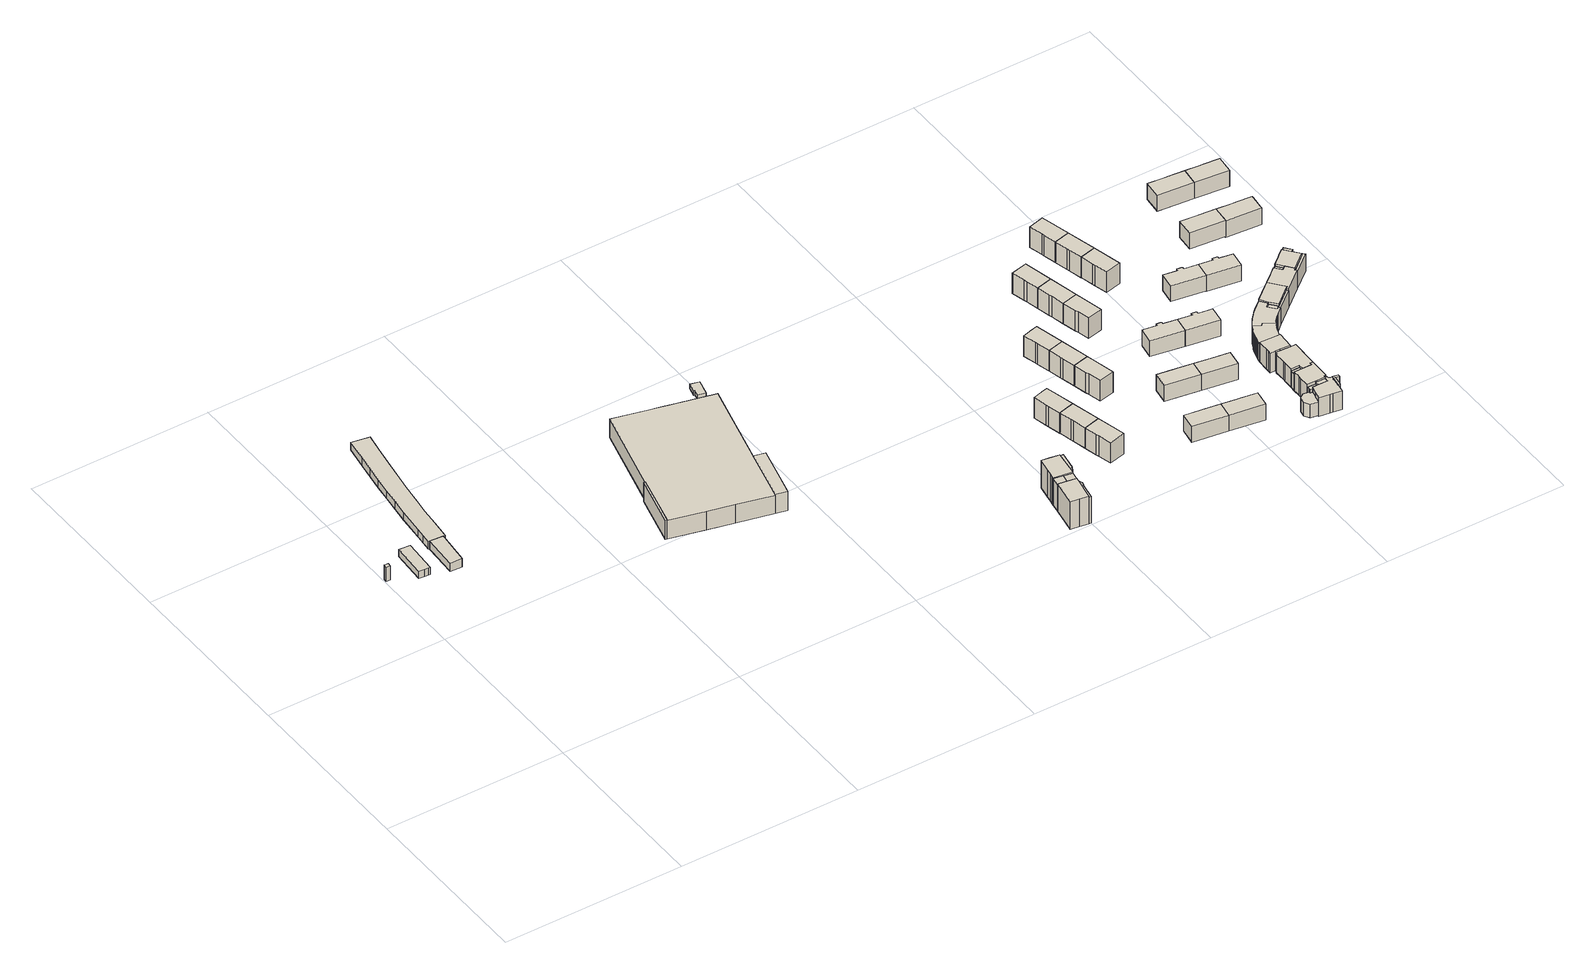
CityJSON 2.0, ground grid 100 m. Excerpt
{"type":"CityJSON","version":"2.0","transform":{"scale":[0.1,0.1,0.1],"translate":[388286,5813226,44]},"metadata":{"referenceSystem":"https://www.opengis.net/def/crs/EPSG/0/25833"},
"CityObjects":{
"building1":{"type":"Building","attributes":{"Gemeindeschluessel":"11000007","BezugspunktDach":"2200","function":"51001_9998","measuredHeight":8.78,"storeysAboveGround":0},"address":[{"country":"Germany","locality":"Berlin"}],"geometry":[{"type":"Solid","lod":"1","boundaries":[[[[0,1,2,3,4]],[[5,6,7,8,9]],[[5,9,4,3]],[[6,5,3,2]],[[7,6,2,1]],[[8,7,1,0]],[[9,8,0,4]]]]}]},
"building2":{"type":"Building","attributes":{"Gemeindeschluessel":"11000007","BezugspunktDach":"2200","function":"31001_3095","measuredHeight":4.45,"storeysAboveGround":1},"address":[{"country":"Germany","locality":"Berlin","thoroughfareNumber":"100 (5)","thoroughfareName":"S-Bhf. Priesterweg"}],"geometry":[{"type":"Solid","lod":"1","boundaries":[[[[10,11,12,13,14,15,16,17]],[[18,19,20,21,22,23,24,25]],[[18,25,17,16]],[[19,18,16,15]],[[20,19,15,14]],[[21,20,14,13]],[[22,21,13,12]],[[23,22,12,11]],[[24,23,11,10]],[[25,24,10,17]]]]}]},
"building3":{"type":"Building","attributes":{"Gemeindeschluessel":"11000007","BezugspunktDach":"2200","function":"31001_3095","measuredHeight":5.15,"storeysAboveGround":1},"address":[{"country":"Germany","locality":"Berlin","thoroughfareNumber":"100 (6)","thoroughfareName":"S-Bhf. Priesterweg"}],"geometry":[{"type":"Solid","lod":"1","boundaries":[[[[26,27,28,29]],[[30,31,32,33]],[[30,33,29,28]],[[31,30,28,27]],[[32,31,27,26]],[[33,32,26,29]]]]}]},
"building4":{"type":"Building","attributes":{"Gemeindeschluessel":"11000007","BezugspunktDach":"2200","function":"51009_1610","measuredHeight":4.84,"storeysAboveGround":0},"address":[{"country":"Germany","locality":"Berlin"}],"geometry":[{"type":"Solid","lod":"1","boundaries":[[[[28,27,34,35,36,37,38,39,40,41,42,43,44,45,46,47,48,49,50,51,52]],[[53,54,55,56,57,58,59,60,61,62,63,64,65,66,67,68,69,70,71,72,73]],[[53,73,52,51]],[[54,53,51,50]],[[55,54,50,49]],[[56,55,49,48]],[[57,56,48,47]],[[58,57,47,46]],[[59,58,46,45]],[[60,59,45,44]],[[61,60,44,43]],[[62,61,43,42]],[[63,62,42,41]],[[64,63,41,40]],[[65,64,40,39]],[[66,65,39,38]],[[67,66,38,37]],[[68,67,37,36]],[[69,68,36,35]],[[70,69,35,34]],[[71,70,34,27]],[[72,71,27,28]],[[73,72,28,52]]]]}]},
"building5":{"type":"Building","attributes":{"Gemeindeschluessel":"11000007","function":"31001_2120"},"address":[{"country":"Germany","locality":"Berlin","thoroughfareNumber":"47","thoroughfareName":"Prellerweg"}],"children":["building5-1","building5-2","building5-3"]},
"building5-1":{"type":"BuildingPart","attributes":{"BezugspunktDach":"2200","measuredHeight":13.38,"storeysAboveGround":2},"parents":["building5"],"geometry":[{"type":"MultiSurface","lod":"1","boundaries":[[[74,75,76,77,78,79,80,81,82,83,84,85]],[[86,87,88,89,90,91,92,93,94,95,96,97]],[[87,86,84,83]],[[88,87,83,82]],[[89,88,82,81]],[[90,89,81,80]],[[91,90,80,79]],[[92,91,79,78]],[[93,92,78,77]],[[95,94,76,75]],[[96,95,75,74]],[[97,96,74,85]],[[97,98,85,84,86]],[[94,93,77,76]]]}]},
"building5-2":{"type":"BuildingPart","attributes":{"BezugspunktDach":"2200","measuredHeight":11.72,"storeysAboveGround":2},"parents":["building5"],"geometry":[{"type":"MultiSurface","lod":"1","boundaries":[[[99,100,101,102]],[[103,86,97,104]],[[103,104,102,101]],[[86,103,101,100]],[[85,84,86,100,99]],[[104,97,99,102]],[[97,86,84,85]]]}]},
"building5-3":{"type":"BuildingPart","attributes":{"BezugspunktDach":"2200","measuredHeight":11.73,"storeysAboveGround":2},"parents":["building5"],"geometry":[{"type":"MultiSurface","lod":"1","boundaries":[[[105,106,107,108]],[[93,109,110,94]],[[77,76,94,108,107]],[[109,93,107,106]],[[110,109,106,105]],[[94,110,105,108]],[[93,94,76,77]]]}]},
"building6":{"type":"Building","attributes":{"Gemeindeschluessel":"11000007","BezugspunktDach":"2200","function":"31001_2143","measuredHeight":2.68,"storeysAboveGround":1},"address":[{"country":"Germany","locality":"Berlin","thoroughfareNumber":"47 (4)","thoroughfareName":"Prellerweg"}],"geometry":[{"type":"Solid","lod":"1","boundaries":[[[[111,112,113,114,115,116]],[[117,118,119,120,121,122]],[[117,122,116,115]],[[118,117,115,114]],[[119,118,114,113]],[[120,119,113,112]],[[121,120,112,111]],[[122,121,111,116]]]]}]},
"building7":{"type":"Building","attributes":{"Gemeindeschluessel":"11000007","function":"31001_1010"},"address":[{"country":"Germany","locality":"Berlin","thoroughfareNumber":"29","thoroughfareName":"Röblingstraße"}],"children":["building7-1","building7-2","building7-3"]},
"building7-1":{"type":"BuildingPart","attributes":{"BezugspunktDach":"2200","measuredHeight":17.35,"storeysAboveGround":2},"parents":["building7"],"geometry":[{"type":"MultiSurface","lod":"1","boundaries":[[[123,124,125,126,127,128,129]],[[130,131,132,133,134,135,136]],[[130,136,129,128]],[[137,138,128,127]],[[132,131,127,126]],[[133,132,126,125]],[[134,139,140,133,125,124]],[[135,134,124,123]],[[136,135,123,129]],[[131,141,130,138,137]],[[133,140,139,134]]]}]},
"building7-2":{"type":"BuildingPart","attributes":{"BezugspunktDach":"2200","measuredHeight":16.45,"storeysAboveGround":2},"parents":["building7"],"geometry":[{"type":"MultiSurface","lod":"1","boundaries":[[[137,142,143,138]],[[144,145,131,130]],[[144,130,138,143]],[[145,144,143,142]],[[131,145,142,137]],[[146,130,147,131,137,138]]]}]},
"building7-3":{"type":"BuildingPart","attributes":{"BezugspunktDach":"2200","measuredHeight":16.45,"storeysAboveGround":2},"parents":["building7"],"geometry":[{"type":"Solid","lod":"1","boundaries":[[[[148,149,150,151,152,140,139]],[[133,153,154,155,156,157,134]],[[153,133,140,152]],[[154,153,152,151]],[[155,154,151,150]],[[156,155,150,149]],[[157,156,149,148]],[[134,157,148,139]],[[133,134,139,140]]]]}]},
"building8":{"type":"Building","attributes":{"Gemeindeschluessel":"11000007","function":"31001_1010"},"address":[{"country":"Germany","locality":"Berlin","thoroughfareNumber":"27","thoroughfareName":"Röblingstraße"}],"children":["building8-1","building8-2","building8-3"]},
"building8-1":{"type":"BuildingPart","attributes":{"BezugspunktDach":"2200","measuredHeight":17.33,"storeysAboveGround":2},"parents":["building8"],"geometry":[{"type":"MultiSurface","lod":"1","boundaries":[[[158,159,160,161,162,163,164,165,166,167]],[[168,169,170,171,172,173,174,175,145,144]],[[168,144,167,166]],[[169,168,166,165]],[[170,169,165,164]],[[171,170,164,163]],[[172,171,163,162]],[[173,172,162,161]],[[174,176,177,161,160]],[[175,174,160,159]],[[142,178,159,158]],[[144,145,158,167]],[[177,176,174,173]],[[145,175,178,142]]]}]},
"building8-2":{"type":"BuildingPart","attributes":{"BezugspunktDach":"2200","measuredHeight":16.39,"storeysAboveGround":2},"parents":["building8"],"geometry":[{"type":"MultiSurface","lod":"1","boundaries":[[[179,178,142,137]],[[145,175,132,131]],[[145,131,137,142]],[[145,142,145,180]],[[132,175,178,179]],[[131,132,179,137]],[[180,145,142,178,175]]]}]},
"building8-3":{"type":"BuildingPart","attributes":{"BezugspunktDach":"2200","measuredHeight":16.39,"storeysAboveGround":2},"parents":["building8"],"geometry":[{"type":"Solid","lod":"1","boundaries":[[[[181,182,183,184,177,176]],[[173,185,186,187,188,174]],[[185,173,177,184]],[[186,185,184,183]],[[187,186,183,182]],[[188,187,182,181]],[[174,188,181,176]],[[173,174,176,177]]]]}]},
"building9":{"type":"Building","attributes":{"Gemeindeschluessel":"11000007","BezugspunktDach":"2200","function":"31001_1010","measuredHeight":12.51,"storeysAboveGround":4},"address":[{"country":"Germany","locality":"Berlin","thoroughfareNumber":"23","thoroughfareName":"Röblingstraße"}],"geometry":[{"type":"Solid","lod":"1","boundaries":[[[[189,190,191,192,193,194]],[[195,196,197,198,199,200]],[[195,200,194,193]],[[196,195,193,192]],[[197,196,192,191]],[[198,197,191,190]],[[199,198,190,189]],[[200,199,189,194]]]]}]},
"building10":{"type":"Building","attributes":{"Gemeindeschluessel":"11000007","BezugspunktDach":"2200","function":"31001_1010","measuredHeight":12.49,"storeysAboveGround":4},"address":[{"country":"Germany","locality":"Berlin","thoroughfareNumber":"21","thoroughfareName":"Röblingstraße"}],"geometry":[{"type":"Solid","lod":"1","boundaries":[[[[201,202,194,193,203,204]],[[205,206,207,208,209,210]],[[205,210,204,203]],[[206,205,203,193]],[[207,206,193,194]],[[208,207,194,202]],[[209,208,202,201]],[[210,209,201,204]]]]}]},
"building11":{"type":"Building","attributes":{"Gemeindeschluessel":"11000007","BezugspunktDach":"2200","function":"31001_1010","measuredHeight":12.51,"storeysAboveGround":4},"address":[{"country":"Germany","locality":"Berlin","thoroughfareNumber":"19","thoroughfareName":"Röblingstraße"}],"geometry":[{"type":"Solid","lod":"1","boundaries":[[[[211,212,204,203,213,214,215,216]],[[217,218,219,220,221,222,223,224]],[[217,224,216,215]],[[218,217,215,214]],[[219,218,214,213]],[[220,219,213,203]],[[221,220,203,204]],[[222,221,204,212]],[[223,222,212,211]],[[224,223,211,216]]]]}]},
"building12":{"type":"Building","attributes":{"Gemeindeschluessel":"11000007","BezugspunktDach":"2200","function":"31001_1010","measuredHeight":12.59,"storeysAboveGround":4},"address":[{"country":"Germany","locality":"Berlin","thoroughfareNumber":"17","thoroughfareName":"Röblingstraße"}],"geometry":[{"type":"Solid","lod":"1","boundaries":[[[[225,226,227,228,229,230]],[[231,232,233,234,235,236]],[[231,236,230,229]],[[232,231,229,228]],[[233,232,228,227]],[[234,233,227,226]],[[235,234,226,225]],[[236,235,225,230]]]]}]},
"building13":{"type":"Building","attributes":{"Gemeindeschluessel":"11000007","BezugspunktDach":"2200","function":"31001_1010","measuredHeight":12.59,"storeysAboveGround":4},"address":[{"country":"Germany","locality":"Berlin","thoroughfareNumber":"15","thoroughfareName":"Röblingstraße"}],"geometry":[{"type":"Solid","lod":"1","boundaries":[[[[237,238,230,229,239,240]],[[241,231,236,242,243,244]],[[241,244,240,239]],[[231,241,239,229]],[[236,231,229,230]],[[242,236,230,238]],[[243,242,238,237]],[[244,243,237,240]]]]}]},
"building14":{"type":"Building","attributes":{"Gemeindeschluessel":"11000007","BezugspunktDach":"2200","function":"31001_1010","measuredHeight":12.64,"storeysAboveGround":4},"address":[{"country":"Germany","locality":"Berlin","thoroughfareNumber":"13","thoroughfareName":"Röblingstraße"}],"geometry":[{"type":"Solid","lod":"1","boundaries":[[[[245,246,240,239,247,248,249,250]],[[251,252,253,241,244,254,255,256]],[[251,256,250,249]],[[252,251,249,248]],[[253,252,248,247]],[[241,253,247,239]],[[244,241,239,240]],[[254,244,240,246]],[[255,254,246,245]],[[256,255,245,250]]]]}]},
"building15":{"type":"Building","attributes":{"Gemeindeschluessel":"11000007","BezugspunktDach":"2200","function":"31001_1010","measuredHeight":9.78,"storeysAboveGround":3},"address":[{"country":"Germany","locality":"Berlin","thoroughfareNumber":"3","thoroughfareName":"Suttnerstraße"}],"geometry":[{"type":"Solid","lod":"1","boundaries":[[[[257,258,259,260,261,262]],[[263,264,265,266,267,268]],[[263,268,262,261]],[[264,263,261,260]],[[265,264,260,259]],[[266,265,259,258]],[[267,266,258,257]],[[268,267,257,262]]]]}]},
"building16":{"type":"Building","attributes":{"Gemeindeschluessel":"11000007","BezugspunktDach":"2200","function":"31001_1010","measuredHeight":9.77,"storeysAboveGround":3},"address":[{"country":"Germany","locality":"Berlin","thoroughfareNumber":"7","thoroughfareName":"Suttnerstraße"}],"geometry":[{"type":"Solid","lod":"1","boundaries":[[[[269,270,271,272,273,274]],[[275,276,277,278,279,280]],[[275,280,274,273]],[[276,275,273,272]],[[277,276,272,271]],[[278,277,271,270]],[[279,278,270,269]],[[280,279,269,274]]]]}]},
"building17":{"type":"Building","attributes":{"Gemeindeschluessel":"11000007","BezugspunktDach":"2200","function":"31001_1010","measuredHeight":9.83,"storeysAboveGround":3},"address":[{"country":"Germany","locality":"Berlin","thoroughfareNumber":"1","thoroughfareName":"Suttnerstraße"}],"geometry":[{"type":"Solid","lod":"1","boundaries":[[[[281,282,283,284,258,257]],[[266,285,286,287,288,267]],[[266,267,257,258]],[[285,266,258,284]],[[286,285,284,283]],[[287,286,283,282]],[[288,287,282,281]],[[267,288,281,257]]]]}]},
"building18":{"type":"Building","attributes":{"Gemeindeschluessel":"11000007","BezugspunktDach":"2200","function":"31001_1010","measuredHeight":12.59,"storeysAboveGround":4},"address":[{"country":"Germany","locality":"Berlin","thoroughfareNumber":"11","thoroughfareName":"Röblingstraße"}],"geometry":[{"type":"Solid","lod":"1","boundaries":[[[[289,290,291,292,293,294]],[[295,296,297,298,299,300]],[[295,300,294,293]],[[296,295,293,292]],[[297,296,292,291]],[[298,297,291,290]],[[299,298,290,289]],[[300,299,289,294]]]]}]},
"building19":{"type":"Building","attributes":{"Gemeindeschluessel":"11000007","BezugspunktDach":"2200","function":"31001_1010","measuredHeight":12.61,"storeysAboveGround":4},"address":[{"country":"Germany","locality":"Berlin","thoroughfareNumber":"9","thoroughfareName":"Röblingstraße"}],"geometry":[{"type":"Solid","lod":"1","boundaries":[[[[301,302,294,293,303,304]],[[305,295,300,306,307,308]],[[305,308,304,303]],[[295,305,303,293]],[[300,295,293,294]],[[306,300,294,302]],[[307,306,302,301]],[[308,307,301,304]]]]}]},
"building20":{"type":"Building","attributes":{"Gemeindeschluessel":"11000007","BezugspunktDach":"2200","function":"31001_1010","measuredHeight":12.51,"storeysAboveGround":4},"address":[{"country":"Germany","locality":"Berlin","thoroughfareNumber":"7","thoroughfareName":"Röblingstraße"}],"geometry":[{"type":"Solid","lod":"1","boundaries":[[[[309,310,304,303,311,312]],[[313,314,315,316,317,318]],[[313,318,312,311]],[[314,313,311,303]],[[315,314,303,304]],[[316,315,304,310]],[[317,316,310,309]],[[318,317,309,312]]]]}]},
"building21":{"type":"Building","attributes":{"Gemeindeschluessel":"11000007","BezugspunktDach":"2200","function":"31001_1010","measuredHeight":9.87,"storeysAboveGround":3},"address":[{"country":"Germany","locality":"Berlin","thoroughfareNumber":"5","thoroughfareName":"Suttnerstraße"}],"geometry":[{"type":"Solid","lod":"1","boundaries":[[[[319,320,321,322,270,269]],[[323,324,325,326,327,328]],[[323,328,269,270]],[[324,323,270,322]],[[325,324,322,321]],[[326,325,321,320]],[[327,326,320,319]],[[328,327,319,269]]]]}]},
"building22":{"type":"Building","attributes":{"Gemeindeschluessel":"11000007","BezugspunktDach":"2200","function":"31001_1010","measuredHeight":9.81,"storeysAboveGround":3},"address":[{"country":"Germany","locality":"Berlin","thoroughfareNumber":"11","thoroughfareName":"Suttnerstraße"}],"geometry":[{"type":"Solid","lod":"1","boundaries":[[[[329,330,331,332,333,334,335,336,337,338]],[[339,340,341,342,343,344,345,346,347,348]],[[339,348,338,337]],[[340,339,337,336]],[[341,340,336,335]],[[342,341,335,334]],[[343,342,334,333]],[[344,343,333,332]],[[345,344,332,331]],[[346,345,331,330]],[[347,346,330,329]],[[348,347,329,338]]]]}]},
"building23":{"type":"Building","attributes":{"Gemeindeschluessel":"11000007","function":"31001_1010"},"address":[{"country":"Germany","locality":"Berlin","thoroughfareNumber":"25","thoroughfareName":"Reglinstraße"}],"children":["building23-1","building23-2","building23-3","building23-4"]},
"building23-1":{"type":"BuildingPart","attributes":{"BezugspunktDach":"2200","measuredHeight":13.25,"storeysAboveGround":3},"parents":["building23"],"geometry":[{"type":"MultiSurface","lod":"1","boundaries":[[[349,350,351,352,353,354,355,356,357,358,359,360,361,362,363,364,365,366,367,368,369,370,371,372]],[[373,374,375,376,377,378,379,380,381,382,383,384,385,386,387,388,389,390,391,392,393,394,395,396]],[[373,396,372,371]],[[397,398,371,370]],[[399,400,397,374,370,369]],[[376,375,369,368]],[[377,401,402,368,367]],[[378,403,401,367,366]],[[379,378,366,365]],[[380,379,365,364]],[[381,380,364,363]],[[382,381,363,362]],[[383,382,362,361]],[[384,383,361,360]],[[385,384,360,359]],[[386,385,359,358]],[[387,386,358,357]],[[388,387,357,356]],[[392,391,353,352]],[[393,392,352,351]],[[394,393,351,350]],[[395,394,350,349]],[[396,395,349,372]],[[374,373,398,397]],[[375,374,397,400,399]],[[376,402,401,377]],[[377,401,403,378]],[[356,355,389,388]],[[390,389,355,354]],[[391,390,354,353]]]}]},
"building23-2":{"type":"BuildingPart","attributes":{"BezugspunktDach":"2200","measuredHeight":11.03,"storeysAboveGround":3},"parents":["building23"],"geometry":[{"type":"Solid","lod":"1","boundaries":[[[[401,403,404,402]],[[405,378,377,376]],[[405,376,402,404]],[[378,405,404,403]],[[377,378,403,401]],[[376,377,401,402]]]]}]},
"building23-3":{"type":"BuildingPart","attributes":{"BezugspunktDach":"2200","measuredHeight":11.64,"storeysAboveGround":3},"parents":["building23"],"geometry":[{"type":"MultiSurface","lod":"1","boundaries":[[[406,407,408,409,410,411,412,413]],[[389,388,414,415,416,417,392,391]],[[389,355,354,353,391,413,412]],[[356,355,389,412,411]],[[414,388,411,410]],[[415,414,410,409]],[[416,415,409,408]],[[417,416,408,407]],[[392,417,407,406]],[[391,392,406,413]],[[418,390,354,355,389]],[[391,353,354,390]],[[388,389,355,356]]]}]},
"building23-4":{"type":"BuildingPart","attributes":{"BezugspunktDach":"2200","measuredHeight":8.26,"storeysAboveGround":3},"parents":["building23"],"geometry":[{"type":"MultiSurface","lod":"1","boundaries":[[[419,398,400,420,421,422,423,424]],[[425,426,427,428,375,373,429,430]],[[425,430,424,423]],[[426,425,423,422]],[[427,426,422,421]],[[428,427,421,420]],[[375,428,420,400]],[[429,373,398,419]],[[430,429,419,424]],[[373,374,397,398]],[[375,400,397,374]]]}]},
"building24":{"type":"Building","attributes":{"Gemeindeschluessel":"11000007","BezugspunktDach":"2200","function":"31001_1010","measuredHeight":9.95,"storeysAboveGround":3},"address":[{"country":"Germany","locality":"Berlin","thoroughfareNumber":"9","thoroughfareName":"Suttnerstraße"}],"geometry":[{"type":"Solid","lod":"1","boundaries":[[[[431,432,433,434,435,436,437,438,330,329]],[[439,440,441,442,443,444,445,446,447,448]],[[439,448,329,330]],[[440,439,330,438]],[[441,440,438,437]],[[442,441,437,436]],[[443,442,436,435]],[[444,443,435,434]],[[445,444,434,433]],[[446,445,433,432]],[[447,446,432,431]],[[448,447,431,329]]]]}]},
"building25":{"type":"Building","attributes":{"Gemeindeschluessel":"11000007","BezugspunktDach":"2200","function":"31001_1010","measuredHeight":12.58,"storeysAboveGround":4},"address":[{"country":"Germany","locality":"Berlin","thoroughfareNumber":"5","thoroughfareName":"Röblingstraße"}],"geometry":[{"type":"Solid","lod":"1","boundaries":[[[[449,450,451,452,453,454]],[[455,456,457,458,459,460]],[[455,460,454,453]],[[456,455,453,452]],[[457,456,452,451]],[[458,457,451,450]],[[459,458,450,449]],[[460,459,449,454]]]]}]},
"building26":{"type":"Building","attributes":{"Gemeindeschluessel":"11000007","BezugspunktDach":"2200","function":"31001_1010","measuredHeight":12.64,"storeysAboveGround":4},"address":[{"country":"Germany","locality":"Berlin","thoroughfareNumber":"3","thoroughfareName":"Röblingstraße"}],"geometry":[{"type":"Solid","lod":"1","boundaries":[[[[461,462,454,453,463,464]],[[465,466,467,468,469,470]],[[465,470,464,463]],[[466,465,463,453]],[[467,466,453,454]],[[468,467,454,462]],[[469,468,462,461]],[[470,469,461,464]]]]}]},
"building27":{"type":"Building","attributes":{"Gemeindeschluessel":"11000007","function":"31001_1010"},"address":[{"country":"Germany","locality":"Berlin","thoroughfareNumber":"2","thoroughfareName":"Suttnerstraße"}],"children":["building27-1","building27-2","building27-3"]},
"building27-1":{"type":"BuildingPart","attributes":{"BezugspunktDach":"2200","measuredHeight":13.16,"storeysAboveGround":3},"parents":["building27"],"geometry":[{"type":"MultiSurface","lod":"1","boundaries":[[[471,472,473,474,475,476,477,478,479,480,481,482,483,484]],[[485,486,487,488,489,490,491,492,493,494,495,496,497,498]],[[485,498,484,483]],[[486,485,483,482]],[[487,486,482,481]],[[499,500,481,480]],[[489,488,480,479]],[[490,489,479,478]],[[491,490,478,477]],[[492,491,477,476]],[[493,492,476,475]],[[494,493,475,474]],[[495,494,474,473]],[[496,495,473,472]],[[497,496,472,471]],[[498,501,502,471,484]],[[488,487,500,499]],[[497,502,501,498]]]}]},
"building27-2":{"type":"BuildingPart","attributes":{"BezugspunktDach":"2200","measuredHeight":10.2,"storeysAboveGround":3},"parents":["building27"],"geometry":[{"type":"Solid","lod":"1","boundaries":[[[[499,503,504,500]],[[505,506,488,487]],[[505,487,500,504]],[[506,505,504,503]],[[488,506,503,499]],[[488,499,500,487]]]]}]},
"building27-3":{"type":"BuildingPart","attributes":{"BezugspunktDach":"2200","measuredHeight":9.97,"storeysAboveGround":3},"parents":["building27"],"geometry":[{"type":"Solid","lod":"1","boundaries":[[[[507,502,501,508,509]],[[510,498,497,511,512]],[[510,512,509,508]],[[498,510,508,501]],[[511,497,502,507]],[[512,511,507,509]],[[497,498,501,502]]]]}]},
"building28":{"type":"Building","attributes":{"Gemeindeschluessel":"11000007","BezugspunktDach":"2200","function":"31001_1010","measuredHeight":12.56,"storeysAboveGround":4},"address":[{"country":"Germany","locality":"Berlin","thoroughfareNumber":"1","thoroughfareName":"Röblingstraße"}],"geometry":[{"type":"Solid","lod":"1","boundaries":[[[[513,514,464,463,515,516]],[[517,518,519,520,521,522]],[[517,522,516,515]],[[518,517,515,463]],[[519,518,463,464]],[[520,519,464,514]],[[521,520,514,513]],[[522,521,513,516]]]]}]},
"building29":{"type":"Building","attributes":{"Gemeindeschluessel":"11000007","BezugspunktDach":"2200","function":"31001_1010","measuredHeight":12.96,"storeysAboveGround":3},"address":[{"country":"Germany","locality":"Berlin","thoroughfareNumber":"4","thoroughfareName":"Suttnerstraße"}],"geometry":[{"type":"Solid","lod":"1","boundaries":[[[[523,524,525,526,527,528,529,530,531,532,533,534,535,536,537]],[[538,539,540,541,542,543,544,545,546,547,548,549,550,551,552]],[[538,552,537,536]],[[539,538,536,535]],[[540,539,535,534]],[[541,540,534,533]],[[542,541,533,532]],[[543,542,532,531]],[[544,543,531,530]],[[545,544,530,529]],[[546,545,529,528]],[[547,546,528,527]],[[548,547,527,526]],[[549,548,526,525]],[[550,549,525,524]],[[551,550,524,523]],[[552,551,523,537]]]]}]},
"building30":{"type":"Building","attributes":{"Gemeindeschluessel":"11000007","BezugspunktDach":"2200","function":"31001_1010","measuredHeight":13.27,"storeysAboveGround":2},"address":[{"country":"Germany","locality":"Berlin","thoroughfareNumber":"6","thoroughfareName":"Suttnerstraße"}],"geometry":[{"type":"Solid","lod":"1","boundaries":[[[[553,554,555,556,557,558,559,560,561]],[[562,563,564,565,566,567,568,569,570]],[[562,570,561,560]],[[563,562,560,559]],[[564,563,559,558]],[[565,564,558,557]],[[566,565,557,556]],[[567,566,556,555]],[[568,567,555,554]],[[569,568,554,553]],[[570,569,553,561]]]]}]},
"building31":{"type":"Building","attributes":{"Gemeindeschluessel":"11000007","BezugspunktDach":"2200","function":"31001_1010","measuredHeight":10.96,"storeysAboveGround":2},"address":[{"country":"Germany","locality":"Berlin","thoroughfareNumber":"8","thoroughfareName":"Suttnerstraße"}],"geometry":[{"type":"Solid","lod":"1","boundaries":[[[[571,572,573,574,575,576,577,578,579,580,581,582,583,584,585,586,587,588,589,590,591,592]],[[593,594,595,596,597,598,599,600,601,602,603,604,605,606,607,608,609,610,611,612,613,614]],[[593,614,592,591]],[[594,593,591,590]],[[595,594,590,589]],[[596,595,589,588]],[[597,596,588,587]],[[598,597,587,586]],[[599,598,586,585]],[[600,599,585,584]],[[601,600,584,583]],[[602,601,583,582]],[[603,602,582,581]],[[604,603,581,580]],[[605,604,580,579]],[[606,605,579,578]],[[607,606,578,577]],[[608,607,577,576]],[[609,608,576,575]],[[610,609,575,574]],[[611,610,574,573]],[[612,611,573,572]],[[613,612,572,571]],[[614,613,571,592]]]]}]},
"building32":{"type":"Building","attributes":{"Gemeindeschluessel":"11000007","BezugspunktDach":"2200","function":"31001_1010","measuredHeight":9.69,"storeysAboveGround":3},"address":[{"country":"Germany","locality":"Berlin","thoroughfareNumber":"15","thoroughfareName":"Suttnerstraße"}],"geometry":[{"type":"Solid","lod":"1","boundaries":[[[[615,616,617,618,619,620,621,622,623,624]],[[625,626,627,628,629,630,631,632,633,634]],[[625,634,624,623]],[[626,625,623,622]],[[627,626,622,621]],[[628,627,621,620]],[[629,628,620,619]],[[630,629,619,618]],[[631,630,618,617]],[[632,631,617,616]],[[633,632,616,615]],[[634,633,615,624]]]]}]},
"building33":{"type":"Building","attributes":{"Gemeindeschluessel":"11000007","BezugspunktDach":"2200","function":"31001_1010","measuredHeight":10.71,"storeysAboveGround":2},"address":[{"country":"Germany","locality":"Berlin","thoroughfareNumber":"10","thoroughfareName":"Suttnerstraße"}],"geometry":[{"type":"Solid","lod":"1","boundaries":[[[[580,579,578,635,636,637,638,639,640,641,642,643,644,645,646,647,648,649,650,651,652,653,654,655,656,657,581]],[[658,659,660,661,662,663,664,665,666,667,668,669,670,671,672,673,674,675,676,677,678,679,680,681,682,683,684]],[[658,684,581,657]],[[659,658,657,656]],[[660,659,656,655]],[[661,660,655,654]],[[662,661,654,653]],[[663,662,653,652]],[[664,663,652,651]],[[665,664,651,650]],[[666,665,650,649]],[[667,666,649,648]],[[668,667,648,647]],[[669,668,647,646]],[[670,669,646,645]],[[671,670,645,644]],[[672,671,644,643]],[[673,672,643,642]],[[674,673,642,641]],[[675,674,641,640]],[[676,675,640,639]],[[677,676,639,638]],[[678,677,638,637]],[[679,678,637,636]],[[680,679,636,635]],[[681,680,635,578]],[[682,681,578,579]],[[683,682,579,580]],[[684,683,580,581]]]]}]},
"building34":{"type":"Building","attributes":{"Gemeindeschluessel":"11000007","function":"31001_1010"},"address":[{"country":"Germany","locality":"Berlin","thoroughfareNumber":"12","thoroughfareName":"Suttnerstraße"}],"children":["building34-1","building34-2","building34-3"]},
"building34-1":{"type":"BuildingPart","attributes":{"BezugspunktDach":"2200","measuredHeight":12.91,"storeysAboveGround":2},"parents":["building34"],"geometry":[{"type":"MultiSurface","lod":"1","boundaries":[[[685,686,687,688,689,690,691,692,693,694]],[[695,696,697,698,699,700,701,702,703,704]],[[695,704,694,693]],[[696,695,693,692]],[[697,696,692,691]],[[698,697,691,690]],[[699,698,690,689]],[[700,699,689,688]],[[705,706,688,687]],[[707,708,687,686]],[[703,702,686,685],[703,709,707,702]],[[704,703,685,694]],[[701,700,710,706,705]],[[702,701,708,707]],[[707,709,703,702]]]}]},
"building34-2":{"type":"BuildingPart","attributes":{"BezugspunktDach":"2200","measuredHeight":10.08,"storeysAboveGround":2},"parents":["building34"],"geometry":[{"type":"MultiSurface","lod":"1","boundaries":[[[711,712,708,709,713]],[[703,701,714,715,716]],[[703,716,713,709]],[[715,714,712,711]],[[716,715,711,713]],[[701,702,707,708]],[[703,709,707,702]],[[712,714,701,708]]]}]},
"building34-3":{"type":"BuildingPart","attributes":{"BezugspunktDach":"2200","measuredHeight":10.25,"storeysAboveGround":2},"parents":["building34"],"geometry":[{"type":"MultiSurface","lod":"1","boundaries":[[[717,718,706,719]],[[700,720,721,714]],[[708,712,719,705,701]],[[720,700,706,718]],[[721,720,718,717]],[[714,721,717,719]],[[700,701,705,706]],[[712,708,701,714]]]}]},
"building35":{"type":"Building","attributes":{"Gemeindeschluessel":"11000007","BezugspunktDach":"2200","function":"31001_1010","measuredHeight":9.86,"storeysAboveGround":3},"address":[{"country":"Germany","locality":"Berlin","thoroughfareNumber":"13","thoroughfareName":"Suttnerstraße"}],"geometry":[{"type":"Solid","lod":"1","boundaries":[[[[722,723,724,725,726,727,728,729,616,615]],[[730,731,732,733,734,735,736,737,738,739]],[[730,739,615,616]],[[731,730,616,729]],[[732,731,729,728]],[[733,732,728,727]],[[734,733,727,726]],[[735,734,726,725]],[[736,735,725,724]],[[737,736,724,723]],[[738,737,723,722]],[[739,738,722,615]]]]}]},
"building36":{"type":"Building","attributes":{"Gemeindeschluessel":"11000007","BezugspunktDach":"2200","function":"31001_1010","measuredHeight":13.05,"storeysAboveGround":2},"address":[{"country":"Germany","locality":"Berlin","thoroughfareNumber":"14","thoroughfareName":"Suttnerstraße"}],"geometry":[{"type":"Solid","lod":"1","boundaries":[[[[740,741,742,743,744,745,746,747,748,749,750,751,752,753]],[[754,755,756,757,758,759,760,761,762,763,764,765,766,767]],[[754,767,753,752]],[[755,754,752,751]],[[756,755,751,750]],[[757,756,750,749]],[[758,757,749,748]],[[759,758,748,747]],[[760,759,747,746]],[[761,760,746,745]],[[762,761,745,744]],[[763,762,744,743]],[[764,763,743,742]],[[765,764,742,741]],[[766,765,741,740]],[[767,766,740,753]]]]}]},
"building37":{"type":"Building","attributes":{"Gemeindeschluessel":"11000007","BezugspunktDach":"2200","function":"31001_1010","measuredHeight":9.9,"storeysAboveGround":3},"address":[{"country":"Germany","locality":"Berlin","thoroughfareNumber":"19","thoroughfareName":"Suttnerstraße"}],"geometry":[{"type":"Solid","lod":"1","boundaries":[[[[768,769,770,771,772,773]],[[774,775,776,777,778,779]],[[774,779,773,772]],[[775,774,772,771]],[[776,775,771,770]],[[777,776,770,769]],[[778,777,769,768]],[[779,778,768,773]]]]}]},
"building38":{"type":"Building","attributes":{"Gemeindeschluessel":"11000007","function":"31001_1010"},"address":[{"country":"Germany","locality":"Berlin","thoroughfareNumber":"16","thoroughfareName":"Suttnerstraße"}],"children":["building38-1","building38-2","building38-3","building38-4"]},
"building38-1":{"type":"BuildingPart","attributes":{"BezugspunktDach":"2200","measuredHeight":13.02,"storeysAboveGround":2},"parents":["building38"],"geometry":[{"type":"MultiSurface","lod":"1","boundaries":[[[780,781,782,783,784,785,786,787,788,789]],[[790,791,792,793,794,795,796,797,798,799]],[[790,799,789,788]],[[791,790,788,787]],[[792,791,787,786]],[[793,800,801,792,786,785]],[[794,793,785,784]],[[795,794,784,783]],[[802,803,804,795,783,782]],[[797,796,782,781]],[[798,797,781,780]],[[799,805,806,780,789]],[[792,801,800,793]],[[796,795,804,803,802]],[[798,806,805,799]]]}]},
"building38-2":{"type":"BuildingPart","attributes":{"BezugspunktDach":"2200","measuredHeight":10.31,"storeysAboveGround":2},"parents":["building38"],"geometry":[{"type":"Solid","lod":"1","boundaries":[[[[807,808,809,804,803,810]],[[796,795,811,812,813,814]],[[796,814,810,803]],[[811,795,804,809]],[[812,811,809,808]],[[813,812,808,807]],[[814,813,807,810]],[[795,796,803,804]]]]}]},
"building38-3":{"type":"BuildingPart","attributes":{"BezugspunktDach":"2200","measuredHeight":10.31,"storeysAboveGround":2},"parents":["building38"],"geometry":[{"type":"Solid","lod":"1","boundaries":[[[[800,815,816,801]],[[817,818,793,792]],[[817,792,801,816]],[[818,817,816,815]],[[793,818,815,800]],[[800,801,792,793]]]]}]},
"building38-4":{"type":"BuildingPart","attributes":{"BezugspunktDach":"2200","measuredHeight":10.31,"storeysAboveGround":2},"parents":["building38"],"geometry":[{"type":"Solid","lod":"1","boundaries":[[[[819,806,805,820]],[[799,798,821,822]],[[799,822,820,805]],[[821,798,806,819]],[[822,821,819,820]],[[798,799,805,806]]]]}]},
"building39":{"type":"Building","attributes":{"Gemeindeschluessel":"11000007","BezugspunktDach":"2200","function":"31001_1010","measuredHeight":9.72,"storeysAboveGround":3},"address":[{"country":"Germany","locality":"Berlin","thoroughfareNumber":"23","thoroughfareName":"Suttnerstraße"}],"geometry":[{"type":"Solid","lod":"1","boundaries":[[[[823,824,825,826,827,828]],[[829,830,831,832,833,834]],[[829,834,828,827]],[[830,829,827,826]],[[831,830,826,825]],[[832,831,825,824]],[[833,832,824,823]],[[834,833,823,828]]]]}]},
"building40":{"type":"Building","attributes":{"Gemeindeschluessel":"11000007","BezugspunktDach":"2200","function":"31001_1010","measuredHeight":10.3,"storeysAboveGround":3},"address":[{"country":"Germany","locality":"Berlin","thoroughfareNumber":"17","thoroughfareName":"Suttnerstraße"}],"geometry":[{"type":"Solid","lod":"1","boundaries":[[[[835,836,837,838,839,840,841,842,843,844]],[[845,846,847,848,849,850,851,852,853,854]],[[845,854,844,843]],[[846,845,843,842]],[[847,846,842,841]],[[848,847,841,840]],[[849,848,840,839]],[[850,849,839,838]],[[851,850,838,837]],[[852,851,837,836]],[[853,852,836,835]],[[854,853,835,844]]]]}]},
"building41":{"type":"Building","attributes":{"Gemeindeschluessel":"11000007","BezugspunktDach":"2200","function":"31001_1010","measuredHeight":9.88,"storeysAboveGround":3},"address":[{"country":"Germany","locality":"Berlin","thoroughfareNumber":"21","thoroughfareName":"Suttnerstraße"}],"geometry":[{"type":"Solid","lod":"1","boundaries":[[[[855,856,857,858,824,823]],[[859,860,861,862,863,864]],[[859,864,823,824]],[[860,859,824,858]],[[861,860,858,857]],[[862,861,857,856]],[[863,862,856,855]],[[864,863,855,823]]]]}]}
},
"vertices":[
[22,1491,102],[23,1512,102],[12,1512,102],[2,1513,102],[1,1493,102],[2,1513,14],[12,1512,14],[23,1512,14],[22,1491,14],[1,1493,14],
[147,1389,92],[170,1388,92],[178,1387,92],[190,1574,92],[181,1575,92],[159,1576,92],[128,1578,92],[117,1391,92],[128,1578,49],[159,1576,49],[181,1575,49],[190,1574,49],[178,1387,49],[170,1388,49],[147,1389,49],[117,1391,49],
[335,1352,97],[353,1538,97],[281,1544,97],[270,1355,97],[281,1544,46],[353,1538,46],[335,1352,46],[270,1355,46],
[363,1537,97],[373,1637,97],[383,1737,97],[395,1836,97],[408,1936,97],[423,2035,97],[438,2134,97],[454,2233,97],[471,2332,97],[375,2350,97],[354,2225,97],[341,2138,97],[328,2050,97],[317,1962,97],[306,1874,97],[296,1785,97],[283,1646,97],[278,1595,97],[274,1545,97],[278,1595,49],[283,1646,49],[296,1785,49],[306,1874,49],[317,1962,49],[328,2050,49],[341,2138,49],[354,2225,49],[375,2350,49],[471,2332,49],[454,2233,49],[438,2134,49],[423,2035,49],[408,1936,49],[395,1836,49],[383,1737,49],[373,1637,49],[363,1537,49],[353,1538,49],[281,1544,49],[274,1545,49],
[1468,975,120],[1609,940,120],[1802,893,120],[1874,1187,120],[1991,1661,120],[1800,1708,120],[1734,1724,120],[1696,1734,120],[1658,1743,120],[1466,1791,120],[1347,1311,120],[1276,1023,120],[1347,1311,7],[1466,1791,7],[1658,1743,7],[1696,1734,7],[1734,1724,7],[1800,1708,7],[1991,1661,7],[1874,1187,7],[1802,893,7],[1609,940,7],[1468,975,7],[1276,1023,7],[1276,1023,92],
[1276,1023,124],[1347,1311,124],[1338,1313,124],[1267,1025,124],[1338,1313,7],[1267,1025,7],
[1863,878,124],[1936,1171,124],[1874,1187,124],[1802,893,124],[1936,1171,7],[1863,878,7],
[2001,1774,40],[2023,1859,40],[1974,1871,40],[1962,1820,40],[1968,1819,40],[1961,1784,40],[1968,1819,13],[1962,1820,13],[1974,1871,13],[2023,1859,13],[2001,1774,13],[1961,1784,13],
[2940,18,174],[2987,10,174],[3011,135,174],[3014,151,174],[2965,159,174],[2916,167,174],[2892,26,174],[2916,167,5],[2965,159,5],[3014,151,5],[3011,135,5],[2987,10,5],[2940,18,5],[2892,26,5],[2965,159,169],[2916,167,169],[2987,10,169],[3011,135,169],[2961,160,5],
[2974,208,169],[2924,216,169],[2924,216,5],[2974,208,5],[2916,167,95],[2957,160,5],
[2999,8,169],[2999,11,169],[3014,99,169],[3018,98,169],[3021,117,169],[3021,117,5],[3018,98,5],[3014,99,5],[2999,11,5],[2999,8,5],
[2974,208,174],[3023,200,174],[3026,216,174],[3042,338,174],[2995,346,174],[2948,354,174],[2935,278,174],[2930,248,174],[2926,227,174],[2924,216,174],[2926,227,5],[2930,248,5],[2935,278,5],[2948,354,5],[2995,346,5],[3042,338,5],[3026,216,5],[3023,200,5],[3026,216,169],[3042,338,169],[3023,200,169],
[3014,151,169],[2981,207,5],
[3038,222,169],[3041,237,169],[3044,237,169],[3061,335,169],[3061,335,5],[3044,237,5],[3041,237,5],[3038,222,5],
[3284,389,151],[3289,372,151],[3306,302,151],[3396,324,151],[3357,480,151],[3268,458,151],[3357,480,25],[3396,324,25],[3306,302,25],[3289,372,25],[3284,389,25],[3268,458,25],
[3246,546,151],[3250,530,151],[3318,638,151],[3230,616,151],[3318,638,26],[3357,480,26],[3268,458,26],[3250,530,26],[3246,546,26],[3230,616,26],
[3209,701,151],[3213,686,151],[3279,799,151],[3259,795,151],[3212,783,151],[3191,777,151],[3212,783,25],[3259,795,25],[3279,799,25],[3318,638,25],[3230,616,25],[3213,686,25],[3209,701,25],[3191,777,25],
[3497,795,151],[3502,776,151],[3518,707,151],[3605,726,151],[3567,886,151],[3480,866,151],[3567,886,25],[3605,726,25],[3518,707,25],[3502,776,25],[3497,795,25],[3480,866,25],
[3459,950,151],[3463,936,151],[3529,1044,151],[3441,1023,151],[3529,1044,25],[3463,936,25],[3459,950,25],[3441,1023,25],
[3421,1107,151],[3424,1092,151],[3491,1202,151],[3462,1195,151],[3416,1183,151],[3403,1179,151],[3416,1183,25],[3462,1195,25],[3491,1202,25],[3424,1092,25],[3421,1107,25],[3403,1179,25],
[3905,195,114],[3919,285,114],[3834,298,114],[3819,300,114],[3728,314,114],[3715,224,114],[3728,314,16],[3819,300,16],[3834,298,16],[3919,285,16],[3905,195,16],[3715,224,16],
[3961,512,117],[3975,600,117],[3888,614,117],[3870,616,117],[3785,630,117],[3771,542,117],[3785,630,20],[3870,616,20],[3888,614,20],[3975,600,20],[3961,512,20],[3771,542,20],
[4095,166,114],[4109,256,114],[4022,269,114],[4006,271,114],[4006,271,16],[4022,269,16],[4109,256,16],[4095,166,16],
[3708,1199,151],[3713,1179,151],[3728,1116,151],[3813,1137,151],[3776,1293,151],[3690,1273,151],[3776,1293,25],[3813,1137,25],[3728,1116,25],[3713,1179,25],[3708,1199,25],[3690,1273,25],
[3669,1361,151],[3673,1343,151],[3739,1453,151],[3652,1432,151],[3739,1453,25],[3673,1343,25],[3669,1361,25],[3652,1432,25],
[3632,1516,151],[3636,1499,151],[3703,1611,151],[3614,1590,151],[3703,1611,26],[3739,1453,26],[3652,1432,26],[3636,1499,26],[3632,1516,26],[3614,1590,26],
[4150,482,117],[4164,570,117],[4072,584,117],[4054,587,117],[3975,600,19],[4054,587,19],[4072,584,19],[4164,570,19],[4150,482,19],[3961,512,19],
[4076,820,120],[4090,907,120],[4016,919,120],[4017,930,120],[4011,931,120],[3995,933,120],[3989,934,120],[3987,923,120],[3910,936,120],[3896,849,120],[3910,936,22],[3987,923,22],[3989,934,22],[3995,933,22],[4011,931,22],[4017,930,22],[4016,919,22],[4090,907,22],[4076,820,22],[3896,849,22],
[4384,54,116],[4401,51,116],[4446,44,116],[4454,91,116],[4453,91,116],[4454,93,116],[4461,143,116],[4463,154,116],[4459,155,116],[4455,156,116],[4451,158,116],[4448,161,116],[4445,164,116],[4443,168,116],[4443,172,116],[4443,177,116],[4432,177,116],[4432,167,116],[4431,143,116],[4379,144,116],[4347,144,116],[4337,104,116],[4329,70,116],[4327,63,116],[4329,70,2],[4337,104,2],[4347,144,2],[4379,144,2],[4431,143,2],[4432,167,2],[4432,177,2],[4443,177,2],[4443,172,2],[4443,168,2],[4445,164,2],[4448,161,2],[4451,158,2],[4455,156,2],[4459,155,2],[4463,154,2],[4461,143,2],[4454,93,2],[4453,91,2],[4454,91,2],[4446,44,2],[4401,51,2],[4384,54,2],[4327,63,2],[4337,104,85],[4329,70,85],[4347,144,75],[4347,144,85],[4431,143,113],[4379,144,113],[4432,167,113],
[4379,169,113],[4379,169,2],
[4454,91,119],[4465,89,119],[4472,140,119],[4493,137,119],[4495,149,119],[4463,154,119],[4461,143,119],[4453,91,119],[4495,149,2],[4493,137,2],[4472,140,2],[4465,89,2],[4459,131,2],
[4287,77,85],[4332,145,85],[4332,154,85],[4300,159,85],[4275,141,85],[4269,104,85],[4275,141,2],[4300,159,2],[4332,154,2],[4332,145,2],[4287,77,2],[4269,104,2],
[4258,790,120],[4272,878,120],[4195,890,120],[4197,902,120],[4191,903,120],[4177,905,120],[4170,906,120],[4168,894,120],[4090,907,20],[4168,894,20],[4170,906,20],[4177,905,20],[4191,903,20],[4197,902,20],[4195,890,20],[4272,878,20],[4258,790,20],[4076,820,20],
[3966,1434,151],[3969,1419,151],[3987,1348,151],[4074,1369,151],[4036,1527,151],[3948,1506,151],[4036,1527,25],[4074,1369,25],[3987,1348,25],[3969,1419,25],[3966,1434,25],[3948,1506,25],
[3926,1593,151],[3930,1578,151],[3996,1687,151],[3909,1666,151],[3996,1687,24],[4036,1527,24],[3948,1506,24],[3930,1578,24],[3926,1593,24],[3909,1666,24],
[4379,169,121],[4387,168,121],[4432,167,121],[4432,177,121],[4443,177,121],[4446,291,121],[4431,292,121],[4431,278,121],[4390,279,121],[4379,279,121],[4333,280,121],[4333,238,121],[4333,224,121],[4332,170,121],[4333,224,5],[4333,238,5],[4333,280,5],[4379,279,5],[4390,279,5],[4431,278,5],[4431,292,5],[4446,291,5],[4443,177,5],[4432,177,5],[4432,167,5],[4387,168,5],[4379,169,5],[4332,170,5],[4379,279,107],[4333,280,107],[4332,170,104],[4379,169,104],
[4379,306,107],[4334,307,107],[4334,307,5],[4379,306,5],
[4379,144,104],[4332,154,104],[4332,145,104],[4332,154,5],[4379,144,5],[4332,145,5],
[3889,1749,151],[3892,1734,151],[3957,1847,151],[3870,1825,151],[3957,1847,25],[3996,1687,25],[3909,1666,25],[3892,1734,25],[3889,1749,25],[3870,1825,25],
[4379,306,120],[4379,279,120],[4390,279,120],[4431,278,120],[4431,292,120],[4446,291,120],[4451,444,120],[4420,444,120],[4396,445,120],[4340,448,120],[4340,434,120],[4335,434,120],[4335,373,120],[4334,358,120],[4334,307,120],[4334,358,7],[4335,373,7],[4335,434,7],[4340,434,7],[4340,448,7],[4396,445,7],[4420,444,7],[4451,444,7],[4446,291,7],[4431,292,7],[4431,278,7],[4390,279,7],[4379,279,7],[4379,306,7],[4334,307,7],
[4340,448,129],[4365,447,129],[4420,444,129],[4426,537,129],[4370,540,129],[4313,543,129],[4310,480,129],[4310,462,129],[4309,449,129],[4310,462,8],[4310,480,8],[4313,543,8],[4370,540,8],[4426,537,8],[4420,444,8],[4365,447,8],[4340,448,8],[4309,449,8],
[4426,537,118],[4429,551,118],[4433,564,118],[4437,577,118],[4442,590,118],[4448,603,118],[4454,615,118],[4462,627,118],[4407,663,118],[4396,648,118],[4359,673,118],[4352,660,118],[4345,647,118],[4339,634,118],[4337,629,118],[4335,624,118],[4333,618,118],[4328,603,118],[4323,588,118],[4319,573,118],[4316,558,118],[4313,543,118],[4316,558,9],[4319,573,9],[4323,588,9],[4328,603,9],[4333,618,9],[4335,624,9],[4337,629,9],[4339,634,9],[4345,647,9],[4352,660,9],[4359,673,9],[4396,648,9],[4407,663,9],[4462,627,9],[4454,615,9],[4448,603,9],[4442,590,9],[4437,577,9],[4433,564,9],[4429,551,9],[4426,537,9],[4313,543,9],
[4384,1100,119],[4398,1187,119],[4322,1199,119],[4324,1211,119],[4318,1211,119],[4301,1214,119],[4295,1215,119],[4293,1203,119],[4216,1216,119],[4202,1129,119],[4216,1216,22],[4293,1203,22],[4295,1215,22],[4301,1214,22],[4318,1211,22],[4324,1211,22],[4322,1199,22],[4398,1187,22],[4384,1100,22],[4202,1129,22],
[4469,638,118],[4478,649,118],[4487,659,118],[4497,668,118],[4507,677,118],[4544,708,118],[4536,718,118],[4526,710,118],[4493,750,118],[4514,768,118],[4484,806,118],[4434,765,118],[4432,763,118],[4431,762,118],[4429,760,118],[4425,757,118],[4421,753,118],[4417,749,118],[4406,737,118],[4395,725,118],[4385,713,118],[4376,700,118],[4367,686,118],[4367,686,11],[4376,700,11],[4385,713,11],[4395,725,11],[4406,737,11],[4417,749,11],[4421,753,11],[4425,757,11],[4429,760,11],[4431,762,11],[4432,763,11],[4434,765,11],[4484,806,11],[4514,768,11],[4493,750,11],[4526,710,11],[4536,718,11],[4544,708,11],[4507,677,11],[4497,668,11],[4487,659,11],[4478,649,11],[4469,638,11],[4462,627,11],[4407,663,11],[4396,648,11],[4359,673,11],
[4514,768,127],[4515,767,127],[4547,728,127],[4638,804,127],[4650,813,127],[4618,852,127],[4586,891,127],[4533,847,127],[4522,838,127],[4484,806,127],[4522,838,12],[4533,847,12],[4586,891,12],[4618,852,12],[4650,813,12],[4638,804,12],[4547,728,12],[4515,767,12],[4514,768,12],[4484,806,12],[4547,728,115],[4638,804,115],[4515,767,113],[4547,728,113],[4514,768,113],[4638,804,62],
[4526,710,113],[4536,718,113],[4493,750,113],[4536,718,12],[4526,710,12],[4493,750,12],
[4544,708,115],[4647,793,115],[4536,718,115],[4647,793,12],[4544,708,12],
[4564,1072,119],[4578,1159,119],[4502,1171,119],[4504,1182,119],[4500,1183,119],[4483,1185,119],[4477,1186,119],[4475,1175,119],[4398,1187,20],[4475,1175,20],[4477,1186,20],[4483,1185,20],[4500,1183,20],[4504,1182,20],[4502,1171,20],[4578,1159,20],[4564,1072,20],[4384,1100,20],
[4622,847,125],[4650,813,125],[4638,804,125],[4647,793,125],[4756,884,125],[4747,895,125],[4757,903,125],[4730,936,125],[4724,943,125],[4702,927,125],[4673,963,125],[4643,939,125],[4630,927,125],[4586,891,125],[4630,927,11],[4643,939,11],[4673,963,11],[4702,927,11],[4724,943,11],[4730,936,11],[4757,903,11],[4747,895,11],[4756,884,11],[4647,793,11],[4638,804,11],[4650,813,11],[4622,847,11],[4586,891,11],
[4683,1381,119],[4692,1478,119],[4608,1486,119],[4587,1488,119],[4500,1497,119],[4492,1399,119],[4500,1497,20],[4587,1488,20],[4608,1486,20],[4692,1478,20],[4683,1381,20],[4492,1399,20],
[4724,943,127],[4725,942,127],[4757,903,127],[4841,975,127],[4809,1013,127],[4807,1016,127],[4778,1051,127],[4745,1025,127],[4733,1013,127],[4693,980,127],[4733,1013,10],[4745,1025,10],[4778,1051,10],[4807,1016,10],[4809,1013,10],[4841,975,10],[4757,903,10],[4725,942,10],[4724,943,10],[4693,980,10],[4807,1016,114],[4778,1051,114],[4757,903,57],[4757,903,114],[4841,975,114],[4693,980,114],[4724,943,114],
[4756,884,114],[4863,973,114],[4851,984,114],[4747,895,114],[4851,984,10],[4863,973,10],[4756,884,10],[4747,895,10],
[4830,1035,114],[4801,1070,114],[4801,1070,10],[4830,1035,10],
[4702,927,114],[4673,963,114],[4702,927,10],[4673,963,10],
[4714,1693,120],[4725,1791,120],[4637,1800,120],[4616,1802,120],[4527,1811,120],[4518,1712,120],[4527,1811,23],[4616,1802,23],[4637,1800,23],[4725,1791,23],[4714,1693,23],[4518,1712,23],
[4875,1364,118],[4876,1374,118],[4884,1450,118],[4885,1460,118],[4801,1468,118],[4781,1469,118],[4692,1478,118],[4691,1468,118],[4684,1391,118],[4683,1381,118],[4684,1391,16],[4691,1468,16],[4692,1478,16],[4781,1469,16],[4801,1468,16],[4885,1460,16],[4884,1450,16],[4876,1374,16],[4875,1364,16],[4683,1381,16],
[4902,1675,120],[4913,1773,120],[4828,1781,120],[4807,1783,120],[4725,1791,22],[4807,1783,22],[4828,1781,22],[4913,1773,22],[4902,1675,22],[4714,1693,22]
]}
